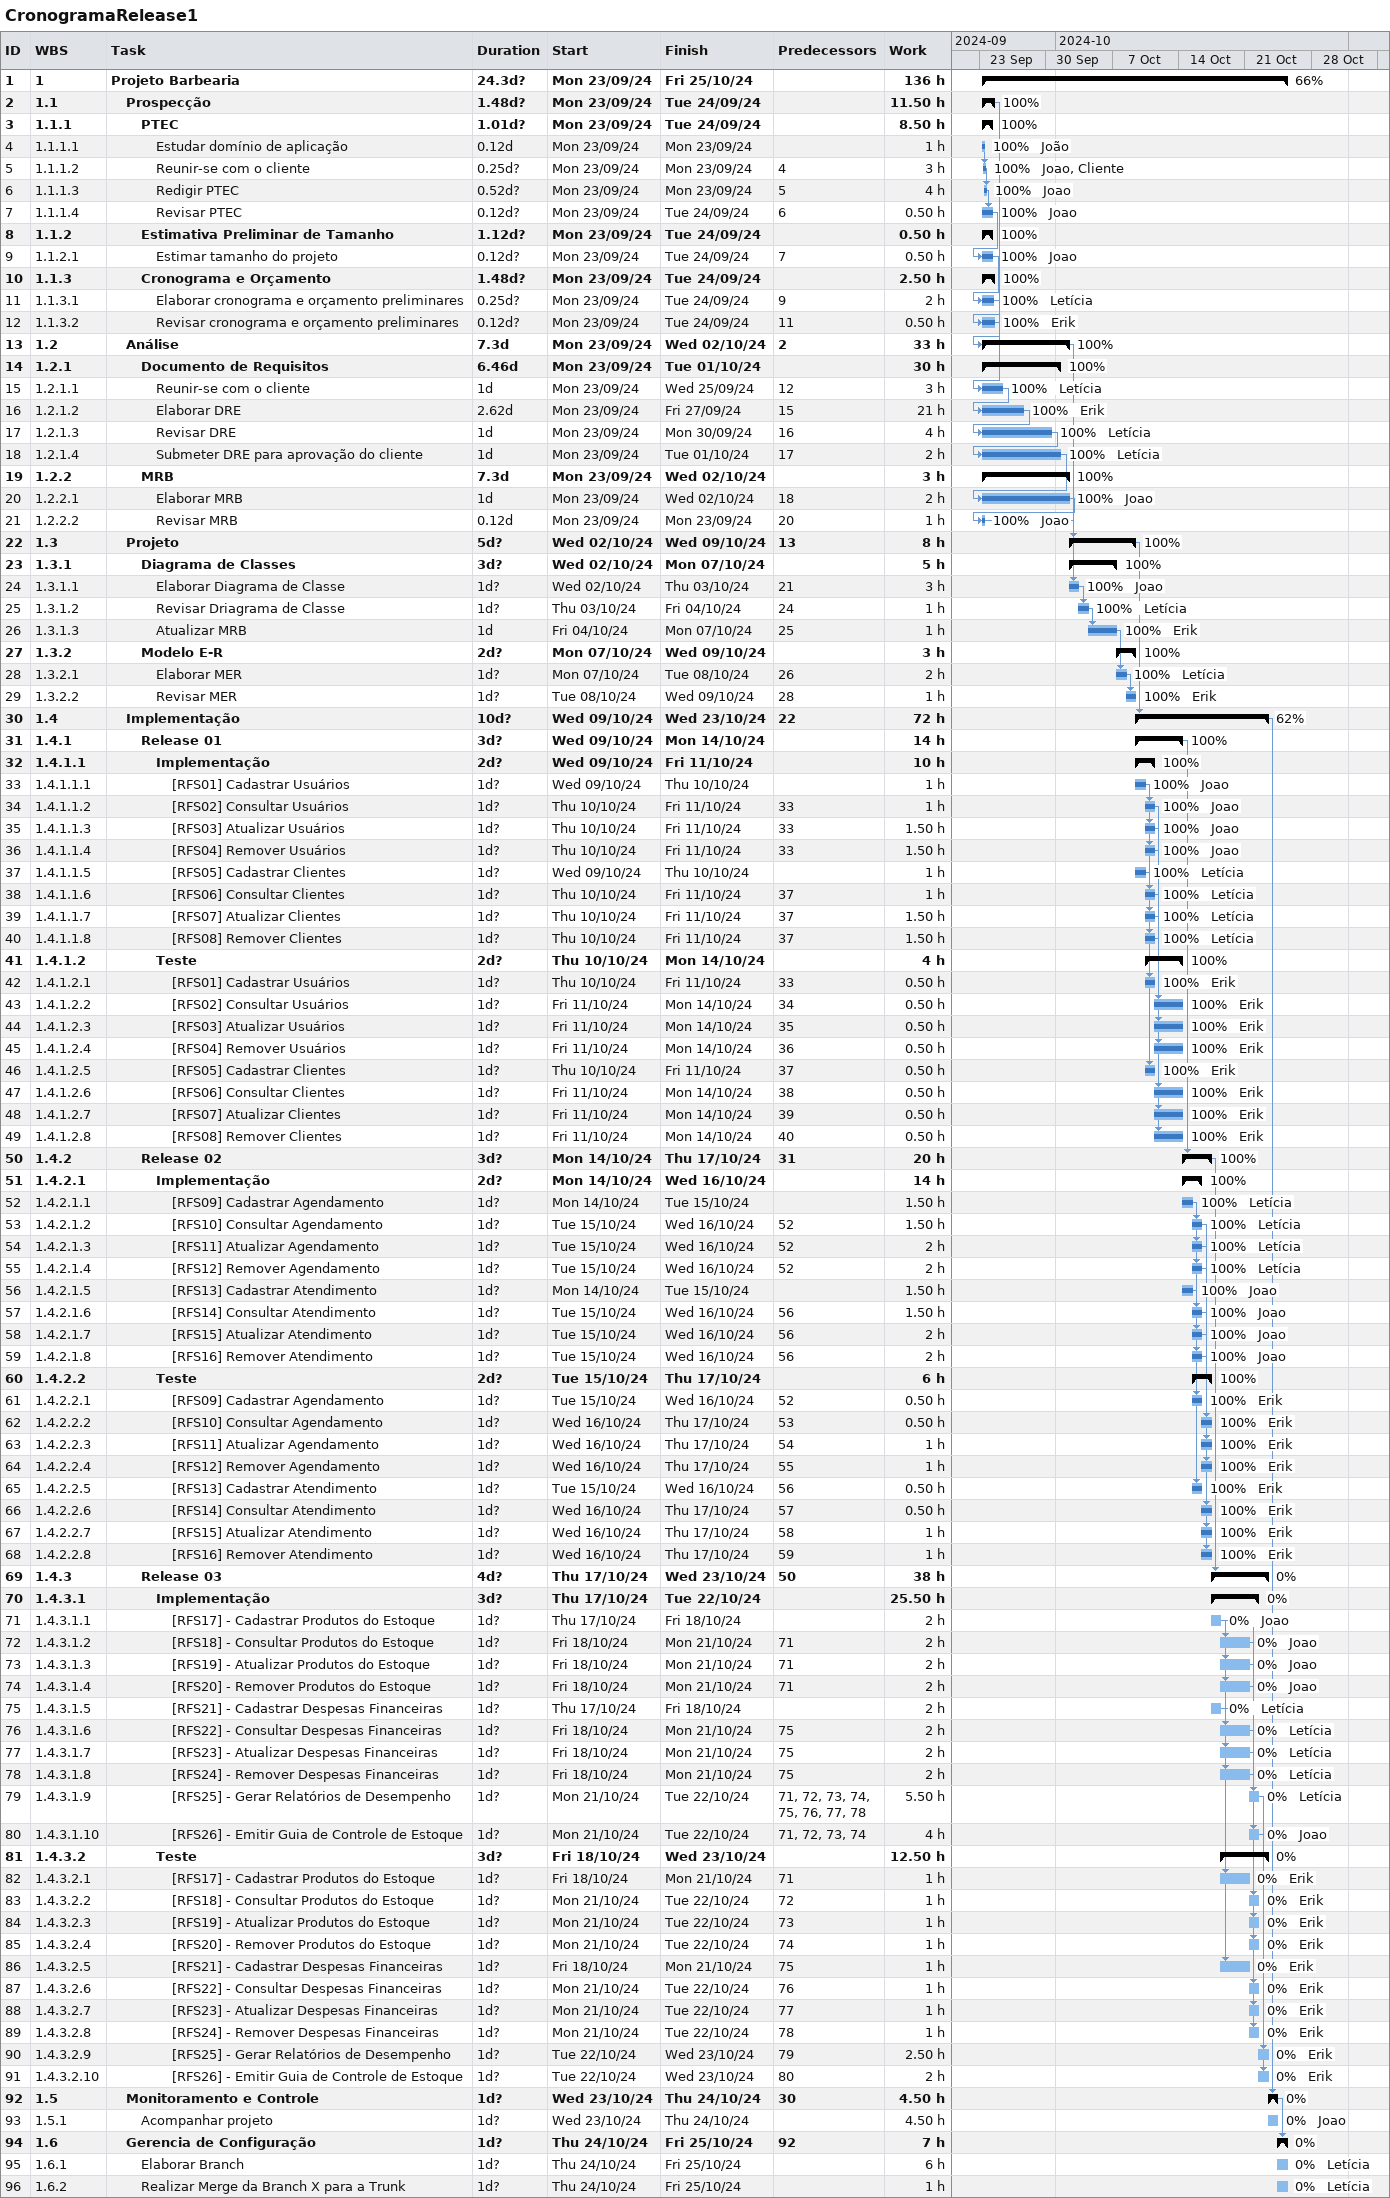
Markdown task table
CronogramaRelease1

| ID | WBS | Task | Duration | Start | Finish | Predecessors | Resources | % complete | Work (h) |
|---|---|---|---|---|---|---|---|---|---|
| 1 | 1 | **Projeto Barbearia** | 24.3d? | 2024-09-23 | 2024-10-25 |  |  | 66 | 136 |
| 2 | 1.1 | **Prospecção** | 1.48d? | 2024-09-23 | 2024-09-24 |  |  | 100 | 11.50 |
| 3 | 1.1.1 | **PTEC** | 1.01d? | 2024-09-23 | 2024-09-24 |  |  | 100 | 8.50 |
| 4 | 1.1.1.1 | Estudar domínio de aplicação | 0.12d | 2024-09-23 | 2024-09-23 |  | João | 100 | 1 |
| 5 | 1.1.1.2 | Reunir-se com o cliente | 0.25d? | 2024-09-23 | 2024-09-23 | 4 | Joao, Cliente | 100 | 3 |
| 6 | 1.1.1.3 | Redigir PTEC | 0.52d? | 2024-09-23 | 2024-09-23 | 5 | Joao | 100 | 4 |
| 7 | 1.1.1.4 | Revisar PTEC | 0.12d? | 2024-09-23 | 2024-09-24 | 6 | Joao | 100 | 0.50 |
| 8 | 1.1.2 | **Estimativa Preliminar de Tamanho** | 1.12d? | 2024-09-23 | 2024-09-24 |  |  | 100 | 0.50 |
| 9 | 1.1.2.1 | Estimar tamanho do projeto | 0.12d? | 2024-09-23 | 2024-09-24 | 7 | Joao | 100 | 0.50 |
| 10 | 1.1.3 | **Cronograma e Orçamento** | 1.48d? | 2024-09-23 | 2024-09-24 |  |  | 100 | 2.50 |
| 11 | 1.1.3.1 | Elaborar cronograma e orçamento preliminares | 0.25d? | 2024-09-23 | 2024-09-24 | 9 | Letícia | 100 | 2 |
| 12 | 1.1.3.2 | Revisar cronograma e orçamento preliminares | 0.12d? | 2024-09-23 | 2024-09-24 | 11 | Erik | 100 | 0.50 |
| 13 | 1.2 | **Análise** | 7.3d | 2024-09-23 | 2024-10-02 | 2 |  | 100 | 33 |
| 14 | 1.2.1 | **Documento de Requisitos** | 6.46d | 2024-09-23 | 2024-10-01 |  |  | 100 | 30 |
| 15 | 1.2.1.1 | Reunir-se com o cliente | 1d | 2024-09-23 | 2024-09-25 | 12 | Letícia | 100 | 3 |
| 16 | 1.2.1.2 | Elaborar DRE | 2.62d | 2024-09-23 | 2024-09-27 | 15 | Erik | 100 | 21 |
| 17 | 1.2.1.3 | Revisar DRE | 1d | 2024-09-23 | 2024-09-30 | 16 | Letícia | 100 | 4 |
| 18 | 1.2.1.4 | Submeter DRE para aprovação do cliente | 1d | 2024-09-23 | 2024-10-01 | 17 | Letícia | 100 | 2 |
| 19 | 1.2.2 | **MRB** | 7.3d | 2024-09-23 | 2024-10-02 |  |  | 100 | 3 |
| 20 | 1.2.2.1 | Elaborar MRB | 1d | 2024-09-23 | 2024-10-02 | 18 | Joao | 100 | 2 |
| 21 | 1.2.2.2 | Revisar MRB | 0.12d | 2024-09-23 | 2024-09-23 | 20 | Joao | 100 | 1 |
| 22 | 1.3 | **Projeto** | 5d? | 2024-10-02 | 2024-10-09 | 13 |  | 100 | 8 |
| 23 | 1.3.1 | **Diagrama de Classes** | 3d? | 2024-10-02 | 2024-10-07 |  |  | 100 | 5 |
| 24 | 1.3.1.1 | Elaborar Diagrama de Classe | 1d? | 2024-10-02 | 2024-10-03 | 21 | Joao | 100 | 3 |
| 25 | 1.3.1.2 | Revisar Driagrama de Classe | 1d? | 2024-10-03 | 2024-10-04 | 24 | Letícia | 100 | 1 |
| 26 | 1.3.1.3 | Atualizar MRB | 1d | 2024-10-04 | 2024-10-07 | 25 | Erik | 100 | 1 |
| 27 | 1.3.2 | **Modelo E-R** | 2d? | 2024-10-07 | 2024-10-09 |  |  | 100 | 3 |
| 28 | 1.3.2.1 | Elaborar MER | 1d? | 2024-10-07 | 2024-10-08 | 26 | Letícia | 100 | 2 |
| 29 | 1.3.2.2 | Revisar MER | 1d? | 2024-10-08 | 2024-10-09 | 28 | Erik | 100 | 1 |
| 30 | 1.4 | **Implementação** | 10d? | 2024-10-09 | 2024-10-23 | 22 |  | 62 | 72 |
| 31 | 1.4.1 | **Release 01** | 3d? | 2024-10-09 | 2024-10-14 |  |  | 100 | 14 |
| 32 | 1.4.1.1 | **Implementação** | 2d? | 2024-10-09 | 2024-10-11 |  |  | 100 | 10 |
| 33 | 1.4.1.1.1 | [RFS01] Cadastrar Usuários | 1d? | 2024-10-09 | 2024-10-10 |  | Joao | 100 | 1 |
| 34 | 1.4.1.1.2 | [RFS02] Consultar Usuários | 1d? | 2024-10-10 | 2024-10-11 | 33 | Joao | 100 | 1 |
| 35 | 1.4.1.1.3 | [RFS03] Atualizar Usuários | 1d? | 2024-10-10 | 2024-10-11 | 33 | Joao | 100 | 1.50 |
| 36 | 1.4.1.1.4 | [RFS04] Remover Usuários | 1d? | 2024-10-10 | 2024-10-11 | 33 | Joao | 100 | 1.50 |
| 37 | 1.4.1.1.5 | [RFS05] Cadastrar Clientes | 1d? | 2024-10-09 | 2024-10-10 |  | Letícia | 100 | 1 |
| 38 | 1.4.1.1.6 | [RFS06] Consultar Clientes | 1d? | 2024-10-10 | 2024-10-11 | 37 | Letícia | 100 | 1 |
| 39 | 1.4.1.1.7 | [RFS07] Atualizar Clientes | 1d? | 2024-10-10 | 2024-10-11 | 37 | Letícia | 100 | 1.50 |
| 40 | 1.4.1.1.8 | [RFS08] Remover Clientes | 1d? | 2024-10-10 | 2024-10-11 | 37 | Letícia | 100 | 1.50 |
| 41 | 1.4.1.2 | **Teste** | 2d? | 2024-10-10 | 2024-10-14 |  |  | 100 | 4 |
| 42 | 1.4.1.2.1 | [RFS01] Cadastrar Usuários | 1d? | 2024-10-10 | 2024-10-11 | 33 | Erik | 100 | 0.50 |
| 43 | 1.4.1.2.2 | [RFS02] Consultar Usuários | 1d? | 2024-10-11 | 2024-10-14 | 34 | Erik | 100 | 0.50 |
| 44 | 1.4.1.2.3 | [RFS03] Atualizar Usuários | 1d? | 2024-10-11 | 2024-10-14 | 35 | Erik | 100 | 0.50 |
| 45 | 1.4.1.2.4 | [RFS04] Remover Usuários | 1d? | 2024-10-11 | 2024-10-14 | 36 | Erik | 100 | 0.50 |
| 46 | 1.4.1.2.5 | [RFS05] Cadastrar Clientes | 1d? | 2024-10-10 | 2024-10-11 | 37 | Erik | 100 | 0.50 |
| 47 | 1.4.1.2.6 | [RFS06] Consultar Clientes | 1d? | 2024-10-11 | 2024-10-14 | 38 | Erik | 100 | 0.50 |
| 48 | 1.4.1.2.7 | [RFS07] Atualizar Clientes | 1d? | 2024-10-11 | 2024-10-14 | 39 | Erik | 100 | 0.50 |
| 49 | 1.4.1.2.8 | [RFS08] Remover Clientes | 1d? | 2024-10-11 | 2024-10-14 | 40 | Erik | 100 | 0.50 |
| 50 | 1.4.2 | **Release 02** | 3d? | 2024-10-14 | 2024-10-17 | 31 |  | 100 | 20 |
| 51 | 1.4.2.1 | **Implementação** | 2d? | 2024-10-14 | 2024-10-16 |  |  | 100 | 14 |
| 52 | 1.4.2.1.1 | [RFS09] Cadastrar Agendamento | 1d? | 2024-10-14 | 2024-10-15 |  | Letícia | 100 | 1.50 |
| 53 | 1.4.2.1.2 | [RFS10] Consultar Agendamento | 1d? | 2024-10-15 | 2024-10-16 | 52 | Letícia | 100 | 1.50 |
| 54 | 1.4.2.1.3 | [RFS11] Atualizar Agendamento | 1d? | 2024-10-15 | 2024-10-16 | 52 | Letícia | 100 | 2 |
| 55 | 1.4.2.1.4 | [RFS12] Remover Agendamento | 1d? | 2024-10-15 | 2024-10-16 | 52 | Letícia | 100 | 2 |
| 56 | 1.4.2.1.5 | [RFS13] Cadastrar Atendimento | 1d? | 2024-10-14 | 2024-10-15 |  | Joao | 100 | 1.50 |
| 57 | 1.4.2.1.6 | [RFS14] Consultar Atendimento | 1d? | 2024-10-15 | 2024-10-16 | 56 | Joao | 100 | 1.50 |
| 58 | 1.4.2.1.7 | [RFS15] Atualizar Atendimento | 1d? | 2024-10-15 | 2024-10-16 | 56 | Joao | 100 | 2 |
| 59 | 1.4.2.1.8 | [RFS16] Remover Atendimento | 1d? | 2024-10-15 | 2024-10-16 | 56 | Joao | 100 | 2 |
| 60 | 1.4.2.2 | **Teste** | 2d? | 2024-10-15 | 2024-10-17 |  |  | 100 | 6 |
| 61 | 1.4.2.2.1 | [RFS09] Cadastrar Agendamento | 1d? | 2024-10-15 | 2024-10-16 | 52 | Erik | 100 | 0.50 |
| 62 | 1.4.2.2.2 | [RFS10] Consultar Agendamento | 1d? | 2024-10-16 | 2024-10-17 | 53 | Erik | 100 | 0.50 |
| 63 | 1.4.2.2.3 | [RFS11] Atualizar Agendamento | 1d? | 2024-10-16 | 2024-10-17 | 54 | Erik | 100 | 1 |
| 64 | 1.4.2.2.4 | [RFS12] Remover Agendamento | 1d? | 2024-10-16 | 2024-10-17 | 55 | Erik | 100 | 1 |
| 65 | 1.4.2.2.5 | [RFS13] Cadastrar Atendimento | 1d? | 2024-10-15 | 2024-10-16 | 56 | Erik | 100 | 0.50 |
| 66 | 1.4.2.2.6 | [RFS14] Consultar Atendimento | 1d? | 2024-10-16 | 2024-10-17 | 57 | Erik | 100 | 0.50 |
| 67 | 1.4.2.2.7 | [RFS15] Atualizar Atendimento | 1d? | 2024-10-16 | 2024-10-17 | 58 | Erik | 100 | 1 |
| 68 | 1.4.2.2.8 | [RFS16] Remover Atendimento | 1d? | 2024-10-16 | 2024-10-17 | 59 | Erik | 100 | 1 |
| 69 | 1.4.3 | **Release 03** | 4d? | 2024-10-17 | 2024-10-23 | 50 |  | 0 | 38 |
| 70 | 1.4.3.1 | **Implementação** | 3d? | 2024-10-17 | 2024-10-22 |  |  | 0 | 25.50 |
| 71 | 1.4.3.1.1 | [RFS17] - Cadastrar Produtos do Estoque | 1d? | 2024-10-17 | 2024-10-18 |  | Joao | 0 | 2 |
| 72 | 1.4.3.1.2 | [RFS18] - Consultar Produtos do Estoque | 1d? | 2024-10-18 | 2024-10-21 | 71 | Joao | 0 | 2 |
| 73 | 1.4.3.1.3 | [RFS19] - Atualizar Produtos do Estoque | 1d? | 2024-10-18 | 2024-10-21 | 71 | Joao | 0 | 2 |
| 74 | 1.4.3.1.4 | [RFS20] - Remover Produtos do Estoque | 1d? | 2024-10-18 | 2024-10-21 | 71 | Joao | 0 | 2 |
| 75 | 1.4.3.1.5 | [RFS21] - Cadastrar Despesas Financeiras | 1d? | 2024-10-17 | 2024-10-18 |  | Letícia | 0 | 2 |
| 76 | 1.4.3.1.6 | [RFS22] - Consultar Despesas Financeiras | 1d? | 2024-10-18 | 2024-10-21 | 75 | Letícia | 0 | 2 |
| 77 | 1.4.3.1.7 | [RFS23] - Atualizar Despesas Financeiras | 1d? | 2024-10-18 | 2024-10-21 | 75 | Letícia | 0 | 2 |
| 78 | 1.4.3.1.8 | [RFS24] - Remover Despesas Financeiras | 1d? | 2024-10-18 | 2024-10-21 | 75 | Letícia | 0 | 2 |
| 79 | 1.4.3.1.9 | [RFS25] - Gerar Relatórios de Desempenho | 1d? | 2024-10-21 | 2024-10-22 | 71, 72, 73, 74, 75, 76, 77, 78 | Letícia | 0 | 5.50 |
| 80 | 1.4.3.1.10 | [RFS26] - Emitir Guia de Controle de Estoque | 1d? | 2024-10-21 | 2024-10-22 | 71, 72, 73, 74 | Joao | 0 | 4 |
| 81 | 1.4.3.2 | **Teste** | 3d? | 2024-10-18 | 2024-10-23 |  |  | 0 | 12.50 |
| 82 | 1.4.3.2.1 | [RFS17] - Cadastrar Produtos do Estoque | 1d? | 2024-10-18 | 2024-10-21 | 71 | Erik | 0 | 1 |
| 83 | 1.4.3.2.2 | [RFS18] - Consultar Produtos do Estoque | 1d? | 2024-10-21 | 2024-10-22 | 72 | Erik | 0 | 1 |
| 84 | 1.4.3.2.3 | [RFS19] - Atualizar Produtos do Estoque | 1d? | 2024-10-21 | 2024-10-22 | 73 | Erik | 0 | 1 |
| 85 | 1.4.3.2.4 | [RFS20] - Remover Produtos do Estoque | 1d? | 2024-10-21 | 2024-10-22 | 74 | Erik | 0 | 1 |
| 86 | 1.4.3.2.5 | [RFS21] - Cadastrar Despesas Financeiras | 1d? | 2024-10-18 | 2024-10-21 | 75 | Erik | 0 | 1 |
| 87 | 1.4.3.2.6 | [RFS22] - Consultar Despesas Financeiras | 1d? | 2024-10-21 | 2024-10-22 | 76 | Erik | 0 | 1 |
| 88 | 1.4.3.2.7 | [RFS23] - Atualizar Despesas Financeiras | 1d? | 2024-10-21 | 2024-10-22 | 77 | Erik | 0 | 1 |
| 89 | 1.4.3.2.8 | [RFS24] - Remover Despesas Financeiras | 1d? | 2024-10-21 | 2024-10-22 | 78 | Erik | 0 | 1 |
| 90 | 1.4.3.2.9 | [RFS25] - Gerar Relatórios de Desempenho | 1d? | 2024-10-22 | 2024-10-23 | 79 | Erik | 0 | 2.50 |
| 91 | 1.4.3.2.10 | [RFS26] - Emitir Guia de Controle de Estoque | 1d? | 2024-10-22 | 2024-10-23 | 80 | Erik | 0 | 2 |
| 92 | 1.5 | **Monitoramento e Controle** | 1d? | 2024-10-23 | 2024-10-24 | 30 |  | 0 | 4.50 |
| 93 | 1.5.1 | Acompanhar projeto | 1d? | 2024-10-23 | 2024-10-24 |  | Joao | 0 | 4.50 |
| 94 | 1.6 | **Gerencia de Configuração** | 1d? | 2024-10-24 | 2024-10-25 | 92 |  | 0 | 7 |
| 95 | 1.6.1 | Elaborar Branch | 1d? | 2024-10-24 | 2024-10-25 |  | Letícia | 0 | 6 |
| 96 | 1.6.2 | Realizar Merge da Branch X para a Trunk | 1d? | 2024-10-24 | 2024-10-25 |  | Letícia | 0 | 1 |
